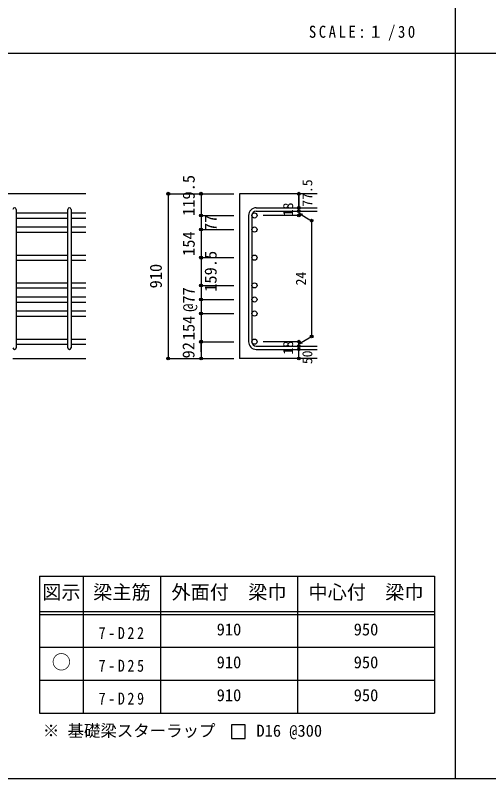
# Model space of a CAD drawing. Units: millimetres at full size, sheet at 1:30, with parts at other scales. Extents: x -5973 to 5954, y -4195 to 4201.
# Drawn here: x -3533 to -942, y -4195 to -15 of the extents above; entities that cross this region are included whole.
import ezdxf
from ezdxf.enums import TextEntityAlignment as Align

# ---------------------------------------------------------------- set-up
doc = ezdxf.new("R2010")
doc.units = ezdxf.units.MM
doc.header["$LTSCALE"] = 30
doc.header["$PDMODE"] = 32
doc.header["$PDSIZE"] = 15
for name, color, linetype in [('0-1_躯体線', 2, 'Continuous'), ('0-5_基礎梁筋', 7, 'Continuous'), ('0-6_スタラップ筋', 7, 'Continuous'), ('0-D_寸法', 4, 'Continuous'), ('6-7_文字', 7, 'Continuous'), ('6-E_枠', 7, 'Continuous'), ('F-0_枠', 6, 'Continuous')]:
    doc.layers.add(name, color=color, linetype=linetype)
doc.styles.add('ＭＳ ゴシック', font='')
doc.styles.get('ＭＳ ゴシック').set_extended_font_data('MS Gothic')

msp = doc.modelspace()

# ---------------------------------------------------------------- linework, layer by layer
at = {"layer": '0-1_躯体線'}
for p, q in [((-3145.8, -992.16), (-5045.8, -992.16)), ((-1880.8, -992.16), (-2305.8, -992.16)), ((-2305.8, -992.16), (-2305.8, -1894.36)), ((-3545.8, -1894.36), (-3145.8, -1894.36)), ((-1880.8, -1894.36), (-2305.8, -1894.36))]:
    msp.add_line(p, q, dxfattribs=at)
at = {"layer": '0-5_基礎梁筋'}
for p, q in [((-3527.8, -1097.36), (-3245.8, -1097.36)), ((-3527.8, -1125.36), (-3245.8, -1125.36)), ((-3227.8, -1097.36), (-3145.8, -1097.36)), ((-3227.8, -1125.36), (-3145.8, -1125.36)), ((-3527.8, -1174.36), (-3245.8, -1174.36)), ((-3527.8, -1202.36), (-3245.8, -1202.36)), ((-3227.8, -1174.36), (-3145.8, -1174.36)), ((-3227.8, -1202.36), (-3145.8, -1202.36)), ((-3527.8, -1328.36), (-3245.8, -1328.36)), ((-3227.8, -1328.36), (-3145.8, -1328.36)), ((-3527.8, -1356.36), (-3245.8, -1356.36)), ((-3227.8, -1356.36), (-3145.8, -1356.36)), ((-3527.8, -1480.36), (-3245.8, -1480.36)), ((-3227.8, -1480.36), (-3145.8, -1480.36)), ((-3527.8, -1508.36), (-3245.8, -1508.36)), ((-3227.8, -1508.36), (-3145.8, -1508.36)), ((-3527.8, -1557.36), (-3245.8, -1557.36)), ((-3527.8, -1585.36), (-3245.8, -1585.36)), ((-3227.8, -1557.36), (-3145.8, -1557.36)), ((-3227.8, -1585.36), (-3145.8, -1585.36)), ((-3527.8, -1634.36), (-3245.8, -1634.36)), ((-3527.8, -1662.36), (-3245.8, -1662.36)), ((-3227.8, -1634.36), (-3145.8, -1634.36)), ((-3227.8, -1662.36), (-3145.8, -1662.36)), ((-3527.8, -1788.36), (-3245.8, -1788.36)), ((-3227.8, -1788.36), (-3145.8, -1788.36)), ((-3527.8, -1816.36), (-3245.8, -1816.36)), ((-3227.8, -1816.36), (-3145.8, -1816.36))]:
    msp.add_line(p, q, dxfattribs=at)
at = {"layer": '0-5_基礎梁筋', "color": 3}
for centre in [(-2223.8, -1111.36), (-2223.8, -1188.36), (-2223.8, -1342.36), (-2223.8, -1494.36), (-2223.8, -1571.36), (-2223.8, -1648.36), (-2223.8, -1802.36)]:
    msp.add_circle(centre, 14, dxfattribs=at)
at = {"layer": '0-6_スタラップ筋'}
for p, q in [((-3527.8, -1078.36), (-3527.8, -1835.36)), ((-3245.8, -1835.36), (-3245.8, -1078.36)), ((-3227.8, -1078.36), (-3227.8, -1835.36)), ((-2213.8, -1069.36), (-1880.8, -1069.36)), ((-2255.8, -1111.36), (-2255.8, -1802.36)), ((-2237.8, -1111.36), (-2237.8, -1802.36)), ((-2213.8, -1087.36), (-1880.8, -1087.36)), ((-2213.8, -1826.36), (-1880.8, -1826.36)), ((-2213.8, -1844.36), (-1880.8, -1844.36))]:
    msp.add_line(p, q, dxfattribs=at)
for centre, radius, start, end in [((-3536.8, -1078.36), 9, 0, 180), ((-3236.8, -1078.36), 9, 0, 180), ((-2213.8, -1111.36), 42, 90, 180), ((-2213.8, -1111.36), 24, 90, 180), ((-3536.8, -1835.36), 9, 180, 0), ((-3236.8, -1835.36), 9, 180, 0), ((-2213.8, -1802.36), 42, 180, 270), ((-2213.8, -1802.36), 24, 180, 270)]:
    msp.add_arc(centre, radius, start, end, dxfattribs=at)
at = {"layer": '0-D_寸法'}
for p, q in [((-2695.8, -992.16), (-2515.8, -992.16)), ((-2695.8, -992.16), (-2695.8, -1894.36)), ((-2515.8, -992.16), (-2335.8, -992.16)), ((-2515.8, -992.16), (-2515.8, -1188.36)), ((-1980.8, -992.16), (-1980.8, -1069.36)), ((-1980.8, -1069.36), (-1980.8, -992.16)), ((-1980.8, -1087.36), (-1980.8, -1069.36)), ((-2515.8, -1111.36), (-2335.8, -1111.36)), ((-2515.8, -1111.36), (-2335.8, -1111.36)), ((-1980.8, -1111.36), (-2176.89, -1111.36)), ((-1980.8, -1087.36), (-1980.8, -1111.36)), ((-1980.8, -1099.36), (-1961.48, -1104.54)), ((-1980.8, -1099.36), (-1910.74, -1139.81)), ((-1910.74, -1139.81), (-1910.74, -1773.91)), ((-2515.8, -1188.36), (-2335.8, -1188.36)), ((-2515.8, -1188.36), (-2335.8, -1188.36)), ((-2515.8, -1188.36), (-2515.8, -1342.36)), ((-2515.8, -1342.36), (-2335.8, -1342.36)), ((-2515.8, -1342.36), (-2335.8, -1342.36)), ((-2515.8, -1342.36), (-2515.8, -1494.36)), ((-2515.8, -1494.36), (-2335.8, -1494.36)), ((-2515.8, -1494.36), (-2515.8, -1802.36)), ((-2515.8, -1571.36), (-2335.8, -1571.36)), ((-2515.8, -1648.36), (-2335.8, -1648.36)), ((-1980.8, -1814.36), (-1910.74, -1773.91)), ((-2515.8, -1858.32), (-2515.8, -1802.36)), ((-2515.8, -1802.36), (-2335.8, -1802.36)), ((-2515.8, -1802.36), (-2515.8, -1894.36)), ((-1980.8, -1802.36), (-2176.89, -1802.36)), ((-1980.8, -1826.36), (-1980.8, -1802.36)), ((-1980.8, -1814.36), (-1961.48, -1809.18))]:
    msp.add_line(p, q, dxfattribs=at)
for points in [[(-2695.8, -992.16), (-2515.8, -992.16), (-2335.8, -992.16)], [(-1980.8, -1894.36), (-1980.8, -1844.36), (-1980.8, -1826.36)], [(-2695.8, -1894.36), (-2515.8, -1894.36), (-2335.8, -1894.36)]]:
    msp.add_lwpolyline(points, dxfattribs=at)
for centre, radius in [((-2695.8, -992.16), 8), ((-2695.8, -992.16), 7.2), ((-2695.8, -992.16), 6.4), ((-2695.8, -992.16), 5.6), ((-2695.8, -992.16), 4.8), ((-2695.8, -992.16), 4), ((-2695.8, -992.16), 3.2), ((-2695.8, -992.16), 2.4), ((-2695.8, -992.16), 1.6), ((-2695.8, -992.16), 0.8), ((-2515.8, -992.16), 8), ((-2515.8, -992.16), 7.2), ((-2515.8, -992.16), 6.4), ((-2515.8, -992.16), 5.6), ((-2515.8, -992.16), 4.8), ((-2515.8, -992.16), 4), ((-2515.8, -992.16), 3.2), ((-2515.8, -992.16), 2.4), ((-2515.8, -992.16), 1.6), ((-2515.8, -992.16), 0.8), ((-1980.8, -992.16), 4), ((-1980.8, -992.16), 3.6), ((-1980.8, -992.16), 3.2), ((-1980.8, -992.16), 2.8), ((-1980.8, -992.16), 2.4), ((-1980.8, -992.16), 2), ((-1980.8, -992.16), 1.6), ((-1980.8, -992.16), 1.2), ((-1980.8, -992.16), 0.8), ((-1980.8, -992.16), 0.4), ((-1980.8, -1069.36), 4), ((-1980.8, -1087.36), 4), ((-1980.8, -1069.36), 3.6), ((-1980.8, -1087.36), 3.6), ((-1980.8, -1069.36), 3.2), ((-1980.8, -1087.36), 3.2), ((-1980.8, -1069.36), 2.8), ((-1980.8, -1087.36), 2.8), ((-1980.8, -1069.36), 2.4), ((-1980.8, -1087.36), 2.4), ((-1980.8, -1069.36), 2), ((-1980.8, -1087.36), 2), ((-1980.8, -1069.36), 1.6), ((-1980.8, -1087.36), 1.6), ((-1980.8, -1069.36), 1.2), ((-1980.8, -1087.36), 1.2), ((-1980.8, -1069.36), 0.8), ((-1980.8, -1087.36), 0.8), ((-1980.8, -1069.36), 0.4), ((-2515.8, -1111.36), 8), ((-2515.8, -1111.36), 7.2), ((-2515.8, -1111.36), 6.4), ((-2515.8, -1111.36), 5.6), ((-2515.8, -1111.36), 4.8), ((-2515.8, -1111.36), 4), ((-2515.8, -1111.36), 3.2), ((-2515.8, -1111.36), 2.4), ((-2515.8, -1111.36), 1.6), ((-2515.8, -1111.36), 0.8), ((-1980.8, -1111.36), 4), ((-1980.8, -1111.36), 3.6), ((-1980.8, -1111.36), 3.2), ((-1980.8, -1111.36), 2.8), ((-1980.8, -1111.36), 2.4), ((-1980.8, -1111.36), 2), ((-1980.8, -1111.36), 1.6), ((-1980.8, -1111.36), 1.2), ((-1980.8, -1111.36), 0.8), ((-1980.8, -1087.36), 0.4), ((-1980.8, -1111.36), 0.4), ((-1910.74, -1139.81), 4), ((-1910.74, -1139.81), 3.6), ((-1910.74, -1139.81), 3.2), ((-1910.74, -1139.81), 2.8), ((-1910.74, -1139.81), 2.4), ((-1910.74, -1139.81), 2), ((-1910.74, -1139.81), 1.6), ((-1910.74, -1139.81), 1.2), ((-1910.74, -1139.81), 0.8), ((-1910.74, -1139.81), 0.4), ((-2515.8, -1188.36), 8), ((-2515.8, -1188.36), 7.2), ((-2515.8, -1188.36), 6.4), ((-2515.8, -1188.36), 5.6), ((-2515.8, -1188.36), 4.8), ((-2515.8, -1188.36), 4), ((-2515.8, -1188.36), 3.2), ((-2515.8, -1188.36), 2.4), ((-2515.8, -1188.36), 1.6), ((-2515.8, -1188.36), 0.8), ((-2515.8, -1342.36), 8), ((-2515.8, -1342.36), 7.2), ((-2515.8, -1342.36), 6.4), ((-2515.8, -1342.36), 5.6), ((-2515.8, -1342.36), 4.8), ((-2515.8, -1342.36), 4), ((-2515.8, -1342.36), 3.2), ((-2515.8, -1342.36), 2.4), ((-2515.8, -1342.36), 1.6), ((-2515.8, -1342.36), 0.8), ((-2515.8, -1494.36), 8), ((-2515.8, -1494.36), 7.2), ((-2515.8, -1494.36), 6.4), ((-2515.8, -1494.36), 5.6), ((-2515.8, -1494.36), 4.8), ((-2515.8, -1494.36), 4), ((-2515.8, -1494.36), 3.2), ((-2515.8, -1494.36), 2.4), ((-2515.8, -1494.36), 1.6), ((-2515.8, -1494.36), 0.8), ((-2515.8, -1571.36), 8), ((-2515.8, -1571.36), 7.2), ((-2515.8, -1571.36), 6.4), ((-2515.8, -1571.36), 5.6), ((-2515.8, -1571.36), 4.8), ((-2515.8, -1571.36), 4), ((-2515.8, -1571.36), 3.2), ((-2515.8, -1571.36), 2.4), ((-2515.8, -1571.36), 1.6), ((-2515.8, -1571.36), 0.8), ((-2515.8, -1648.36), 8), ((-2515.8, -1648.36), 7.2), ((-2515.8, -1648.36), 6.4), ((-2515.8, -1648.36), 5.6), ((-2515.8, -1648.36), 4.8), ((-2515.8, -1648.36), 4), ((-2515.8, -1648.36), 3.2), ((-2515.8, -1648.36), 2.4), ((-2515.8, -1648.36), 1.6), ((-2515.8, -1648.36), 0.8), ((-2515.8, -1802.36), 8), ((-2515.8, -1802.36), 7.2), ((-2515.8, -1802.36), 6.4), ((-2515.8, -1802.36), 5.6), ((-1910.74, -1773.91), 4), ((-1910.74, -1773.91), 3.6), ((-1910.74, -1773.91), 3.2), ((-1910.74, -1773.91), 2.8), ((-1910.74, -1773.91), 2.4), ((-1910.74, -1773.91), 2), ((-1910.74, -1773.91), 1.6), ((-1910.74, -1773.91), 1.2), ((-1910.74, -1773.91), 0.8), ((-1910.74, -1773.91), 0.4), ((-2515.8, -1802.36), 4.8), ((-2515.8, -1802.36), 4), ((-2515.8, -1802.36), 3.2), ((-2515.8, -1802.36), 2.4), ((-2515.8, -1802.36), 1.6), ((-2515.8, -1802.36), 0.8), ((-1980.8, -1802.36), 4), ((-1980.8, -1826.36), 4), ((-1980.8, -1802.36), 3.6), ((-1980.8, -1826.36), 3.6), ((-1980.8, -1802.36), 3.2), ((-1980.8, -1826.36), 3.2), ((-1980.8, -1802.36), 2.8), ((-1980.8, -1826.36), 2.8), ((-1980.8, -1802.36), 2.4), ((-1980.8, -1826.36), 2.4), ((-1980.8, -1802.36), 2), ((-1980.8, -1826.36), 2), ((-1980.8, -1802.36), 1.6), ((-1980.8, -1826.36), 1.6), ((-1980.8, -1802.36), 1.2), ((-1980.8, -1826.36), 1.2), ((-1980.8, -1802.36), 0.8), ((-1980.8, -1826.36), 0.8), ((-1980.8, -1802.36), 0.4), ((-1980.8, -1826.36), 0.4), ((-1980.8, -1844.36), 4), ((-1980.8, -1844.36), 3.6), ((-1980.8, -1844.36), 3.2), ((-1980.8, -1844.36), 2.8), ((-1980.8, -1844.36), 2.4), ((-1980.8, -1844.36), 2), ((-1980.8, -1844.36), 1.6), ((-1980.8, -1844.36), 1.2), ((-1980.8, -1844.36), 0.8), ((-1980.8, -1844.36), 0.4), ((-2695.8, -1894.36), 7.2), ((-2695.8, -1894.36), 6.4), ((-2695.8, -1894.36), 5.6), ((-2695.8, -1894.36), 4.8), ((-2695.8, -1894.36), 4), ((-2695.8, -1894.36), 3.2), ((-2695.8, -1894.36), 2.4), ((-2695.8, -1894.36), 1.6), ((-2695.8, -1894.36), 0.8), ((-2515.8, -1894.36), 7.2), ((-2515.8, -1894.36), 6.4), ((-2515.8, -1894.36), 5.6), ((-2515.8, -1894.36), 4.8), ((-2515.8, -1894.36), 4), ((-2515.8, -1894.36), 3.2), ((-2515.8, -1894.36), 2.4), ((-2515.8, -1894.36), 1.6), ((-2515.8, -1894.36), 0.8), ((-1980.8, -1894.36), 4), ((-1980.8, -1894.36), 3.6), ((-1980.8, -1894.36), 3.2), ((-1980.8, -1894.36), 2.8), ((-1980.8, -1894.36), 2.4), ((-1980.8, -1894.36), 2), ((-1980.8, -1894.36), 1.6), ((-1980.8, -1894.36), 1.2), ((-1980.8, -1894.36), 0.8), ((-1980.8, -1894.36), 0.4)]:
    msp.add_circle(centre, radius, dxfattribs=at)
at = {"layer": '0-D_寸法', "color": 7}
for p in [(-2695.8, -992.16), (-2695.8, -992.16), (-2515.8, -992.16), (-1980.8, -992.16), (-1980.8, -1069.36), (-1980.8, -1087.36), (-2515.8, -1111.36), (-1980.8, -1111.36), (-1910.74, -1139.81), (-2515.8, -1188.36), (-2515.8, -1342.36), (-2515.8, -1494.36), (-2515.8, -1494.36), (-2515.8, -1571.36), (-2515.8, -1571.36), (-2515.8, -1648.36), (-2515.8, -1648.36), (-2515.8, -1802.36), (-2515.8, -1802.36), (-1980.8, -1802.36), (-1910.74, -1773.91), (-1980.8, -1826.36), (-1980.8, -1844.36), (-2695.8, -1894.36), (-2695.8, -1894.36), (-2695.8, -1894.36), (-2515.8, -1894.36), (-1980.8, -1894.36)]:
    msp.add_point(p, dxfattribs=at)
at = {"layer": '6-7_文字'}
msp.add_lwpolyline([(-2350.17, -3974.98), (-2275.17, -3974.98), (-2275.17, -3899.98), (-2350.17, -3899.98)], close=True, dxfattribs=at)
at = {"layer": '6-E_枠', "color": 3}
for p, q in [((-3400.52, -3085.43), (-3400.52, -3835.43)), ((-3400.52, -3085.43), (-1238, -3085.43)), ((-1238, -3085.43), (-1238, -3835.43)), ((-3400.52, -3835.43), (-1238, -3835.43))]:
    msp.add_line(p, q, dxfattribs=at)
at = {"layer": '6-E_枠'}
for p, q in [((-3160.52, -3085.43), (-3160.52, -3835.43)), ((-2738, -3085.43), (-2738, -3835.43)), ((-1988, -3085.43), (-1988, -3835.43)), ((-3400.52, -3280.43), (-1238, -3280.43)), ((-3400.52, -3295.43), (-1238, -3295.43)), ((-3400.52, -3475.43), (-1238, -3475.43)), ((-3400.52, -3655.43), (-1238, -3655.43))]:
    msp.add_line(p, q, dxfattribs=at)
at = {"layer": 'F-0_枠', "color": 2}
for p, q in [((-1124.64, 4201.15), (-1124.64, -4195.24)), ((-5972.88, -222.05), (3723.6, -222.05))]:
    msp.add_line(p, q, dxfattribs=at)
at = {"layer": 'F-0_枠'}
msp.add_line((5954.1, -4195.24), (-5972.88, -4195.24), dxfattribs=at)

# ---------------------------------------------------------------- texts
at = {"layer": '0-D_寸法', "style": 'ＭＳ ゴシック'}
for s, height, p in [('119.5', 65.98, (-2530.92, -1113.87)), ('77.5', 54.99, (-1890.8, -1063.36)), ('18', 54.99, (-1995.8, -1115.86)), ('77', 65.98, (-2410.74, -1196.9)), ('154', 65.98, (-2530.8, -1332.86)), ('159.5', 65.98, (-2410.99, -1529.33)), ('910', 65.98, (-2710.8, -1510.76)), ('24', 54.99, (-1925.74, -1494.36)), ('@77', 65.98, (-2530.8, -1638.86)), ('154', 65.98, (-2531.38, -1794.48)), ('92', 65.98, (-2532.12, -1894.17)), ('18', 54.99, (-1995.8, -1872.86)), ('50', 54.99, (-1890.8, -1925.36))]:
    msp.add_text(s, height=height, rotation=90, dxfattribs=at).set_placement(p, align=Align.BOTTOM_LEFT)
at = {"layer": '6-7_文字', "color": 2, "style": 'ＭＳ ゴシック'}
for s, p in [('図示', (-3385.52, -3235.43)), ('梁主筋', (-3106.76, -3235.43)), ('外面付\u3000梁巾', (-2678, -3235.43)), ('中心付\u3000梁巾', (-1928, -3235.43)), ('○', (-3333.02, -3617.93))]:
    msp.add_text(s, height=76.98, dxfattribs=at).set_placement(p, align=Align.BOTTOM_LEFT)
at = {"layer": '6-7_文字', "style": 'ＭＳ ゴシック'}
for s, p in [('910', (-2430.5, -3430.43)), ('950', (-1680.5, -3430.43)), ('910', (-2430.5, -3610.43)), ('950', (-1680.5, -3610.43)), ('910', (-2430.5, -3790.43)), ('950', (-1680.5, -3790.43)), ('※ 基礎梁スターラップ     D16 @300', (-3381.96, -3985.01))]:
    msp.add_text(s, height=65.98, dxfattribs=at).set_placement(p, align=Align.BOTTOM_LEFT)
at = {"layer": '6-7_文字', "color": 2, "insert": (-1925.98, -154.55), "char_height": 65.98, "attachment_point": 7, "style": 'ＭＳ ゴシック'}
msp.add_mtext('\\T1.34;\\W0.9;SCALE:１/30', dxfattribs=at)
at = {"layer": '6-7_文字', "char_height": 65.98, "attachment_point": 7, "style": 'ＭＳ ゴシック'}
for s, insert in [('\\T1.38;\\W0.85;7-D22', (-3076.76, -3430.43)), ('\\T1.38;\\W0.85;7-D25', (-3076.76, -3610.43)), ('\\T1.38;\\W0.85;7-D29', (-3076.76, -3790.43))]:
    msp.add_mtext(s, dxfattribs=dict(at, insert=insert))

doc.saveas('drawing.dxf')
